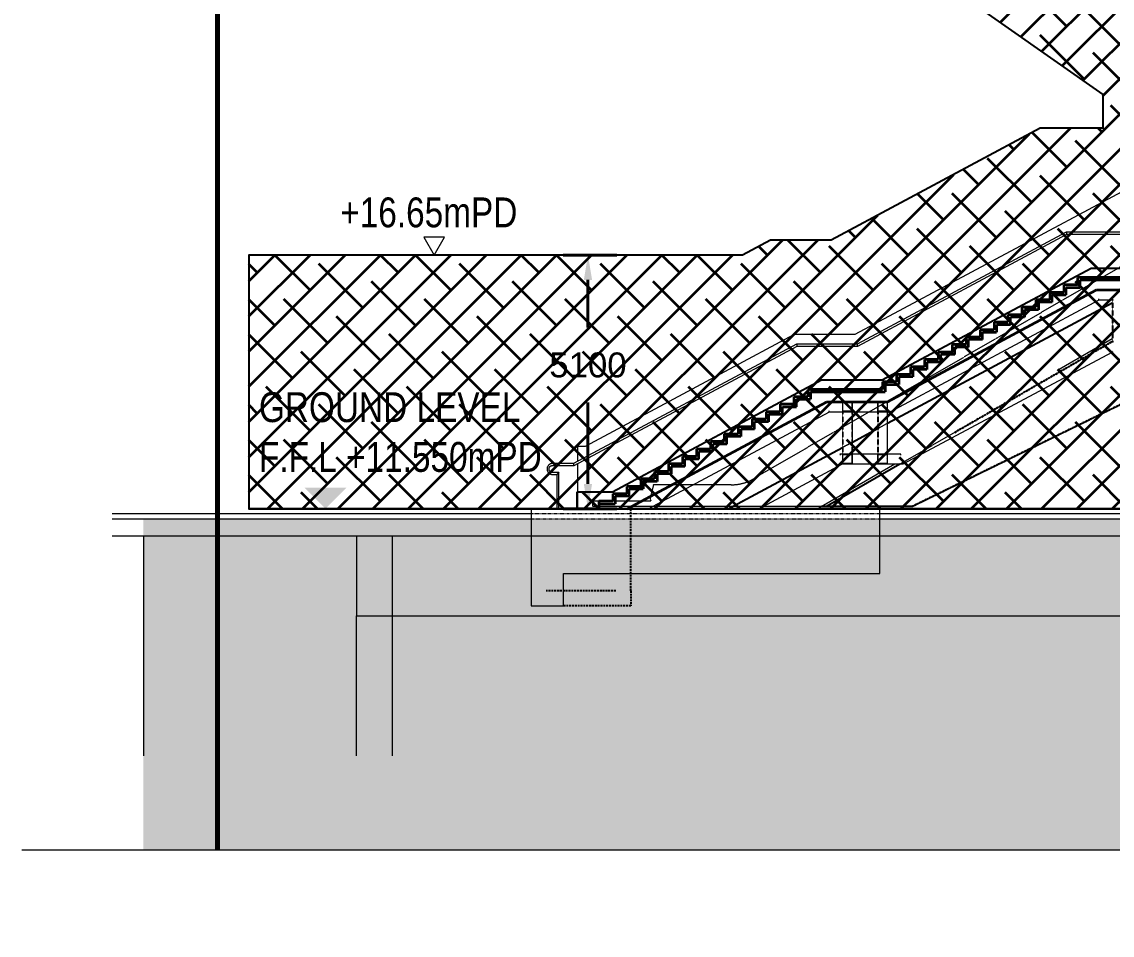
# Model space of a CAD drawing. Header units: millimetres. Extents: x 50357 to 985146, y 723188 to 1803594.
# Drawn here: x 839908 to 861817, y 801623 to 819984 of the extents above; entities that cross this region are included whole.
import ezdxf
from ezdxf.enums import TextEntityAlignment as Align

# ---------------------------------------------------------------- set-up
doc = ezdxf.new("R2010")
doc.units = ezdxf.units.MM
doc.header["$LTSCALE"] = 3
doc.header["$MEASUREMENT"] = 0
for name, pattern in [('Dash', [6.35, 3.175, -3.175]), ('DASHED', [19.05, 12.7, -6.35]), ('DGN Style 4', [0.028841, 0.01442, -0.00721, 0, -0.00721]), ('HIDDEN', [0.375, 0.25, -0.125]), ('Member Hidden', [4.5, 2.5, -2])]:
    doc.linetypes.add(name, pattern=pattern)
doc.layers.get('Defpoints').update_dxf_attribs({"color": 32})
for name, color, linetype, lineweight in [('-Dim', 7, 'Continuous', 40), ('01-txt', 7, 'Continuous', 25), ('A-Z51-T-Level', 7, 'Continuous', 30), ('DW-TITLE', 7, 'Continuous', 0), ('Hatch (CARR)', 8, 'Continuous', 35)]:
    doc.layers.add(name, color=color, linetype=linetype, lineweight=lineweight)
for name, color, linetype, lineweight, true_color in [('-Surrender Hatch in Pink', 7, 'Continuous', 40, 0xffc2c2), ('-Surrender line', 7, 'Continuous', 40, 0xff7575), ('A-FLOR-HRAL', 7, 'Continuous', 13, 0x6e6e6e), ('A-FLOR-PATT', 7, 'Continuous', 13, 0x6e6e6e), ('ADS060', 7, 'Continuous', 35, 0x6e6e6e), ('ADS280__', 7, 'Continuous', 13, 0x6e6e6e), ('ADS280_B', 7, 'Member Hidden', 13, 0x6e6e6e), ('ADS280_BOther', 7, 'Continuous', 13, 0x6e6e6e), ('ADS280_BSteel', 7, 'Continuous', 13, 0x6e6e6e), ('ADS280_C', 7, 'Continuous', 25, 0x6e6e6e), ('ADS280_CSteel', 7, 'Continuous', 13, 0x6e6e6e), ('ADS280_CU', 7, 'HIDDEN', 13, 0x6e6e6e), ('ADS280_H', 7, 'Member Hidden', 13, 0x6e6e6e), ('ADS280_S', 7, 'Continuous', 13, 0x6e6e6e), ('I-WALL', 7, 'Continuous', 25, 0x6e6e6e), ('M-EQPM', 7, 'Continuous', 13, 0x6e6e6e), ('Q-SPCQ', 7, 'Continuous', 13, 0x6e6e6e)]:
    doc.layers.add(name, color=color, linetype=linetype, lineweight=lineweight, true_color=true_color)
doc.layers.add('00-TITLEBOX', color=7, linetype='Continuous')
doc.styles.get("Standard").update_dxf_attribs({"font": 'arial.ttf'})
doc.styles.add('Style-Arial', font='arial.ttf', dxfattribs={"width": 0.8, "height": 5})
doc.dimstyles.get("Standard").update_dxf_attribs({"dimtxt": 0.5, "dimasz": 0.5, "dimexe": 0.18, "dimexo": 0.0625, "dimgap": 0.09, "dimtad": 0, "dimtih": 1, "dimtoh": 1, "dimdec": 3, "dimzin": 0, "dimdsep": 46, "dimtxsty": 'Standard', "dimcen": 0.09, "dimclrd": 256, "dimclre": 256, "dimclrt": 256, "dimadec": 0, "dimazin": 0, "dimtfac": 1, "dimtdec": 3, "dimtofl": 0, "dimtmove": 0, "dimatfit": 3, "dimfxl": 1, "dimtolj": 1, "dimtzin": 0, "dimlwd": -1, "dimlwe": -1, "dimarcsym": 0})
pattern_1 = [(45, (162427.4, 13871), (-251.4472, 251.4472), []), (45, (162427.4, 14252), (-251.4472, 251.4472), [])]

# ---------------------------------------------------------------- blocks, each defined once
blk = doc.blocks.new('STR_COL_61X_8666X4500_IP9 - 8666X4500-27405-SEC A')
at = {"layer": 'ADS280__', "lineweight": 9}
for p, q in [((72316, 11000), (67313, 11000)), ((67313, 11000), (67313, 6584)), ((72316, 6584), (72316, 11000))]:
    blk.add_line(p, q, dxfattribs=at)
blk = doc.blocks.new('KONEGL-TravelMaster110_Escalator_Single_metric - TM110 - 101384-1810381-SEC A')
at = {"layer": 'Q-SPCQ'}
for p, q in [((96389, 19681), (98085, 19681)), ((87684, 15495), (91939, 17951)), ((86978, 15087), (87484, 15379)), ((85711, 14355), (86778, 14971)), ((80852, 11550), (82411, 12450))]:
    blk.add_line(p, q, dxfattribs=at)
blk = doc.blocks.new('HANDRAIL1 - HANDRAIL-3274031-SEC A')
at = {"layer": 'A-FLOR-HRAL'}
for p, q in [((91126, 20149), (81608, 15050)), ((85856, 17110), (81656, 14860)), ((87076, 17110), (85856, 17110)), ((81666, 14820), (85866, 17070)), ((85866, 17070), (87086, 17070)), ((80388, 15050), (76188, 12800)), ((81608, 15050), (80388, 15050)), ((80436, 14860), (75956, 12460)), ((75966, 12420), (80446, 14820)), ((81656, 14860), (80436, 14860)), ((80446, 14820), (81666, 14820)), ((76188, 12800), (76032, 12800)), ((76032, 12800), (76032, 12501)), ((75956, 12460), (75532, 12460)), ((75532, 12420), (75966, 12420)), ((75662, 12280), (75532, 12280)), ((75662, 11550), (75662, 12280)), ((76032, 12456), (76032, 11882)), ((75532, 12240), (75622, 12240)), ((75622, 12240), (75622, 11550))]:
    blk.add_line(p, q, dxfattribs=at)
at = {"layer": 'A-FLOR-HRAL', "flags": 128}
for points in [[(75532, 12460), (75528, 12460), (75523, 12460), (75519, 12459), (75515, 12459), (75510, 12458), (75506, 12457), (75502, 12456), (75498, 12454), (75493, 12453), (75489, 12451), (75485, 12450), (75481, 12448), (75478, 12445), (75474, 12443), (75470, 12441), (75467, 12438), (75463, 12436), (75460, 12433), (75456, 12430), (75453, 12427), (75450, 12423), (75447, 12420), (75445, 12417), (75442, 12413), (75440, 12409), (75437, 12406), (75435, 12402), (75433, 12398), (75431, 12394), (75430, 12390), (75428, 12386), (75427, 12382), (75426, 12377), (75425, 12373), (75424, 12369), (75423, 12364), (75423, 12360), (75422, 12356), (75422, 12351), (75422, 12347), (75422, 12342), (75423, 12338), (75423, 12334), (75424, 12329), (75425, 12325), (75426, 12321), (75427, 12317), (75429, 12312), (75430, 12308), (75432, 12304), (75434, 12300), (75436, 12296), (75438, 12293), (75441, 12289), (75443, 12285), (75446, 12282), (75449, 12278), (75452, 12275), (75455, 12272), (75458, 12269), (75461, 12266), (75465, 12263), (75468, 12261), (75472, 12258), (75476, 12256), (75479, 12254), (75483, 12252), (75487, 12250), (75491, 12248), (75495, 12246), (75500, 12245), (75504, 12244), (75508, 12243), (75512, 12242), (75517, 12241), (75521, 12241), (75525, 12240), (75530, 12240), (75532, 12240)], [(75532, 12280), (75529, 12280), (75527, 12280), (75524, 12281), (75521, 12281), (75518, 12281), (75516, 12282), (75513, 12283), (75510, 12284), (75508, 12284), (75505, 12286), (75502, 12287), (75500, 12288), (75497, 12289), (75495, 12291), (75493, 12292), (75490, 12294), (75488, 12296), (75486, 12297), (75484, 12299), (75482, 12301), (75480, 12303), (75478, 12305), (75477, 12308), (75475, 12310), (75473, 12312), (75472, 12315), (75470, 12317), (75469, 12320), (75468, 12322), (75467, 12325), (75466, 12327), (75465, 12330), (75464, 12333), (75464, 12335), (75463, 12338), (75463, 12341), (75462, 12344), (75462, 12346), (75462, 12349), (75462, 12352), (75462, 12355), (75463, 12358), (75463, 12360), (75463, 12363), (75464, 12366), (75465, 12369), (75466, 12371), (75466, 12374), (75467, 12377), (75469, 12379), (75470, 12382), (75471, 12384), (75473, 12387), (75474, 12389), (75476, 12391), (75477, 12393), (75479, 12396), (75481, 12398), (75483, 12400), (75485, 12402), (75487, 12403), (75489, 12405), (75491, 12407), (75494, 12408), (75496, 12410), (75499, 12411), (75501, 12413), (75504, 12414), (75506, 12415), (75509, 12416), (75511, 12417), (75514, 12418), (75517, 12418), (75520, 12419), (75522, 12419), (75525, 12420), (75528, 12420), (75531, 12420), (75532, 12420)]]:
    blk.add_lwpolyline(points, dxfattribs=at)
at = {"layer": 'A-FLOR-HRAL'}
for points, knots in [([(85856, 17110), (85856, 17110), (85856, 17109), (85857, 17104), (85858, 17100), (85859, 17095), (85861, 17090), (85862, 17085), (85863, 17080), (85864, 17076), (85865, 17071), (85866, 17070), (85866, 17070)], [-1, -1, -1, -1, -0.833333, -0.75, -0.666667, -0.583333, -0.5, -0.416667, -0.333333, -0.25, -0.166667, 0, 0, 0, 0]), ([(80436, 14860), (80436, 14860), (80436, 14859), (80437, 14854), (80438, 14850), (80439, 14845), (80441, 14840), (80442, 14835), (80443, 14830), (80444, 14826), (80445, 14821), (80446, 14820), (80446, 14820)], [-1, -1, -1, -1, -0.833333, -0.75, -0.666667, -0.583333, -0.5, -0.416667, -0.333333, -0.25, -0.166667, 0, 0, 0, 0]), ([(81666, 14820), (81666, 14820), (81665, 14821), (81664, 14826), (81663, 14830), (81662, 14835), (81661, 14840), (81659, 14845), (81658, 14850), (81657, 14854), (81656, 14858), (81656, 14860), (81656, 14860), (81656, 14860)], [0, 0, 0, 0, 0.166667, 0.25, 0.333333, 0.416667, 0.5, 0.583333, 0.666667, 0.75, 0.833333, 0.916667, 1, 1, 1, 1]), ([(75662, 12280), (75662, 12280), (75662, 12280), (75661, 12279), (75660, 12277), (75658, 12276), (75657, 12275), (75656, 12274), (75654, 12272), (75653, 12270), (75651, 12269), (75650, 12268), (75649, 12266), (75647, 12265), (75646, 12264), (75645, 12263), (75644, 12261), (75642, 12260), (75641, 12259), (75640, 12257), (75638, 12256), (75637, 12255), (75636, 12254), (75635, 12252), (75633, 12251), (75632, 12250), (75631, 12249), (75630, 12247), (75628, 12246), (75627, 12245), (75626, 12244), (75625, 12243), (75624, 12241), (75623, 12240), (75622, 12240), (75622, 12240)], [0, 0, 0, 0, 0.083333, 0.125, 0.166667, 0.208333, 0.229167, 0.25, 0.291667, 0.333333, 0.354167, 0.375, 0.395833, 0.416667, 0.4375, 0.458333, 0.479167, 0.5, 0.520833, 0.541667, 0.5625, 0.583333, 0.604167, 0.625, 0.645833, 0.666667, 0.6875, 0.708333, 0.75, 0.770833, 0.791667, 0.833333, 0.875, 0.916667, 1, 1, 1, 1]), ([(75966, 12420), (75966, 12420), (75965, 12421), (75964, 12426), (75963, 12430), (75962, 12435), (75961, 12440), (75959, 12445), (75958, 12450), (75957, 12454), (75956, 12458), (75956, 12460), (75956, 12460), (75956, 12460)], [0, 0, 0, 0, 0.166667, 0.25, 0.333333, 0.416667, 0.5, 0.583333, 0.666667, 0.75, 0.833333, 0.916667, 1, 1, 1, 1])]:
    blk.add_open_spline(points, degree=3, knots=knots, dxfattribs=at)
blk = doc.blocks.new('Mechanical Equipment 1 - Mechanical Equipment 1-3306942-SEC A')
at = {"layer": 'M-EQPM'}
for p, q in [((75106, 11550), (75106, 9600)), ((82106, 11550), (75106, 11550)), ((82106, 10250), (82106, 11550)), ((75756, 9600), (75756, 10250)), ((75756, 10250), (82106, 10250)), ((75106, 9600), (75756, 9600))]:
    blk.add_line(p, q, dxfattribs=at)
blk = doc.blocks.new('Staircase 01 Steel Beam - Staircase 01 Steel Beam-3332452-SEC A')
at = {"layer": 'ADS280_B', "linetype": 'Continuous'}
for p, q in [((93435, 18150), (97821, 20500)), ((97821, 20500), (98095, 20500)), ((98275, 20500), (98370, 20500)), ((98550, 20500), (98560, 20500)), ((87735, 15750), (92215, 18150)), ((92215, 18150), (92498, 18150)), ((92658, 18150), (93194, 18150)), ((93374, 18150), (93435, 18150)), ((82315, 13500), (86515, 15750)), ((86515, 15750), (86798, 15750)), ((86958, 15750), (87504, 15750)), ((87664, 15750), (87735, 15750)), ((77455, 11550), (81095, 13500)), ((81095, 13500), (81378, 13500)), ((81538, 13500), (82084, 13500)), ((82244, 13500), (82315, 13500))]:
    blk.add_line(p, q, dxfattribs=at)
for points, knots in [([(97776, 20680), (97776, 20682), (97775, 20685), (97773, 20690), (97772, 20694), (97771, 20699), (97771, 20700), (97771, 20700)], [0, 0, 0, 0, 0.166667, 0.333333, 0.5, 0.666667, 1, 1, 1, 1]), ([(97821, 20500), (97821, 20500), (97821, 20501), (97820, 20506), (97819, 20510), (97817, 20515), (97817, 20518), (97816, 20520)], [0.0000015, 0.0000015, 0.0000015, 0.0000015, 0.3333333, 0.5, 0.6666667, 0.8333333, 1, 1, 1, 1]), ([(92169, 18330), (92169, 18332), (92168, 18335), (92167, 18340), (92166, 18344), (92165, 18349), (92164, 18350), (92164, 18350)], [0, 0, 0, 0, 0.166667, 0.333333, 0.5, 0.666667, 1, 1, 1, 1]), ([(93389, 18330), (93389, 18332), (93388, 18335), (93387, 18340), (93386, 18344), (93385, 18349), (93384, 18350), (93384, 18350)], [0, 0, 0, 0, 0.166667, 0.333333, 0.5, 0.666667, 1, 1, 1, 1]), ([(92215, 18150), (92215, 18150), (92214, 18151), (92213, 18156), (92212, 18160), (92211, 18165), (92210, 18168), (92209, 18170)], [0.0000015, 0.0000015, 0.0000015, 0.0000015, 0.3333333, 0.5, 0.6666667, 0.8333333, 1, 1, 1, 1]), ([(93435, 18150), (93435, 18150), (93434, 18151), (93433, 18156), (93432, 18160), (93431, 18165), (93430, 18168), (93429, 18170)], [0.0000015, 0.0000015, 0.0000015, 0.0000015, 0.3333333, 0.5, 0.6666667, 0.8333333, 1, 1, 1, 1]), ([(86469, 15930), (86469, 15932), (86468, 15935), (86467, 15940), (86466, 15944), (86465, 15949), (86464, 15950), (86464, 15950)], [0, 0, 0, 0, 0.166667, 0.333333, 0.5, 0.666667, 1, 1, 1, 1]), ([(87689, 15930), (87689, 15932), (87688, 15935), (87687, 15940), (87686, 15944), (87685, 15949), (87684, 15950), (87684, 15950)], [0, 0, 0, 0, 0.166667, 0.333333, 0.5, 0.666667, 1, 1, 1, 1]), ([(86515, 15750), (86515, 15750), (86514, 15751), (86513, 15756), (86512, 15760), (86511, 15765), (86510, 15768), (86509, 15770)], [0.0000015, 0.0000015, 0.0000015, 0.0000015, 0.3333333, 0.5, 0.6666667, 0.8333333, 1, 1, 1, 1]), ([(87735, 15750), (87735, 15750), (87734, 15751), (87733, 15756), (87732, 15760), (87731, 15765), (87730, 15768), (87729, 15770)], [0.0000015, 0.0000015, 0.0000015, 0.0000015, 0.3333333, 0.5, 0.6666667, 0.8333333, 1, 1, 1, 1]), ([(81049, 13680), (81049, 13682), (81048, 13685), (81047, 13690), (81046, 13694), (81045, 13699), (81044, 13700), (81044, 13700)], [0, 0, 0, 0, 0.166667, 0.333333, 0.5, 0.666667, 1, 1, 1, 1]), ([(82269, 13680), (82269, 13682), (82268, 13685), (82267, 13690), (82266, 13694), (82265, 13699), (82264, 13700), (82264, 13700)], [0, 0, 0, 0, 0.166667, 0.333333, 0.5, 0.666667, 1, 1, 1, 1]), ([(81095, 13500), (81095, 13500), (81094, 13501), (81093, 13506), (81092, 13510), (81091, 13515), (81090, 13518), (81089, 13520)], [0.0000015, 0.0000015, 0.0000015, 0.0000015, 0.3333333, 0.5, 0.6666667, 0.8333333, 1, 1, 1, 1]), ([(82315, 13500), (82315, 13500), (82314, 13501), (82313, 13506), (82312, 13510), (82311, 13515), (82310, 13518), (82309, 13520)], [0.0000015, 0.0000015, 0.0000015, 0.0000015, 0.3333333, 0.5, 0.6666667, 0.8333333, 1, 1, 1, 1])]:
    blk.add_open_spline(points, degree=3, knots=knots, dxfattribs=at)
blk = doc.blocks.new('Staircase 01 Steel Beam Bottom - Staircase 01 Steel Beam Bottom-3334284-SEC A')
at = {"layer": 'ADS280_B', "linetype": 'Continuous'}
for p, q in [((98105, 19650), (98035, 19650)), ((98380, 19650), (98265, 19650)), ((98560, 19650), (98540, 19650)), ((93698, 17100), (98085, 19450)), ((98085, 19450), (98105, 19450)), ((98265, 19450), (98380, 19450)), ((98540, 19450), (98560, 19450)), ((92498, 17300), (92428, 17300)), ((92441, 17080), (92478, 17100)), ((92478, 17100), (92498, 17100)), ((93204, 17300), (92658, 17300)), ((92658, 17100), (93204, 17100)), ((93648, 17300), (93364, 17300)), ((93364, 17100), (93698, 17100)), ((87998, 14700), (92141, 16920)), ((91756, 16940), (91755, 16940)), ((86798, 14900), (86728, 14900)), ((87504, 14900), (86958, 14900)), ((87948, 14900), (87664, 14900)), ((82578, 12450), (86778, 14700)), ((86778, 14700), (86798, 14700)), ((86958, 14700), (87504, 14700)), ((87664, 14700), (87998, 14700)), ((81378, 12650), (81308, 12650)), ((82084, 12650), (81538, 12650)), ((82528, 12650), (82244, 12650)), ((79678, 11550), (81358, 12450)), ((81358, 12450), (81378, 12450)), ((81538, 12450), (82084, 12450)), ((82244, 12450), (82578, 12450))]:
    blk.add_line(p, q, dxfattribs=at)
for centre, start_param, end_param in [((98560, 19630), 4.724978, 6.283185), ((98560, 19470), 3.141593, 4.69971)]:
    blk.add_ellipse(centre, major_axis=(0, 20), ratio=0.000005, start_param=start_param, end_param=end_param, dxfattribs=at)
for points, knots in [([(98040, 19630), (98039, 19632), (98038, 19635), (98037, 19640), (98036, 19644), (98035, 19649), (98035, 19650), (98035, 19650)], [0, 0, 0, 0, 0.166667, 0.333333, 0.5, 0.666667, 1, 1, 1, 1]), ([(98085, 19450), (98085, 19450), (98084, 19451), (98083, 19456), (98082, 19460), (98081, 19465), (98080, 19468), (98080, 19470)], [0.0000015, 0.0000015, 0.0000015, 0.0000015, 0.3333333, 0.5, 0.6666667, 0.8333333, 1, 1, 1, 1]), ([(92433, 17280), (92432, 17282), (92432, 17285), (92430, 17290), (92429, 17294), (92428, 17299), (92428, 17300), (92428, 17300)], [0, 0, 0, 0, 0.166667, 0.333333, 0.5, 0.666667, 1, 1, 1, 1]), ([(92478, 17100), (92478, 17100), (92478, 17101), (92477, 17106), (92476, 17110), (92474, 17115), (92473, 17118), (92473, 17120)], [0.0000015, 0.0000015, 0.0000015, 0.0000015, 0.3333333, 0.5, 0.6666667, 0.8333333, 1, 1, 1, 1]), ([(93653, 17280), (93652, 17282), (93652, 17285), (93650, 17290), (93649, 17294), (93648, 17299), (93648, 17300), (93648, 17300)], [0, 0, 0, 0, 0.166667, 0.333333, 0.5, 0.666667, 1, 1, 1, 1]), ([(93698, 17100), (93698, 17100), (93698, 17101), (93697, 17106), (93696, 17110), (93694, 17115), (93693, 17118), (93693, 17120)], [0.0000015, 0.0000015, 0.0000015, 0.0000015, 0.3333333, 0.5, 0.6666667, 0.8333333, 1, 1, 1, 1]), ([(86733, 14880), (86732, 14882), (86732, 14885), (86730, 14890), (86729, 14894), (86728, 14899), (86728, 14900), (86728, 14900)], [0, 0, 0, 0, 0.166667, 0.333333, 0.5, 0.666667, 1, 1, 1, 1]), ([(87953, 14880), (87952, 14882), (87952, 14885), (87950, 14890), (87949, 14894), (87948, 14899), (87948, 14900), (87948, 14900)], [0, 0, 0, 0, 0.166667, 0.333333, 0.5, 0.666667, 1, 1, 1, 1]), ([(86778, 14700), (86778, 14700), (86778, 14701), (86777, 14706), (86776, 14710), (86774, 14715), (86773, 14718), (86773, 14720)], [0.0000015, 0.0000015, 0.0000015, 0.0000015, 0.3333333, 0.5, 0.6666667, 0.8333333, 1, 1, 1, 1]), ([(87998, 14700), (87998, 14700), (87998, 14701), (87997, 14706), (87996, 14710), (87994, 14715), (87993, 14718), (87993, 14720)], [0.0000015, 0.0000015, 0.0000015, 0.0000015, 0.3333333, 0.5, 0.6666667, 0.8333333, 1, 1, 1, 1]), ([(81308, 12650), (81308, 12650), (81308, 12649), (81309, 12644), (81310, 12640), (81312, 12635), (81312, 12632), (81313, 12630)], [-1, -1, -1, -1, -0.666667, -0.5, -0.333333, -0.166667, 0, 0, 0, 0]), ([(82533, 12630), (82532, 12632), (82532, 12635), (82530, 12640), (82529, 12644), (82528, 12649), (82528, 12650), (82528, 12650)], [0, 0, 0, 0, 0.166667, 0.333333, 0.5, 0.666667, 1, 1, 1, 1]), ([(81353, 12470), (81353, 12468), (81354, 12465), (81356, 12460), (81357, 12456), (81358, 12451), (81358, 12450), (81358, 12450)], [-1, -1, -1, -1, -0.8333333, -0.6666667, -0.5, -0.3333333, -0.0000015, -0.0000015, -0.0000015, -0.0000015]), ([(82578, 12450), (82578, 12450), (82578, 12451), (82577, 12456), (82576, 12460), (82574, 12465), (82573, 12468), (82573, 12470)], [0.0000015, 0.0000015, 0.0000015, 0.0000015, 0.3333333, 0.5, 0.6666667, 0.8333333, 1, 1, 1, 1])]:
    blk.add_open_spline(points, degree=3, knots=knots, dxfattribs=at)
blk = doc.blocks.new('Square Hollow Sections - SHS 200x200x10-V36-SEC A')
at = {"layer": 'ADS280_H', "linetype": 'Continuous'}
h = blk.add_hatch(dxfattribs=at)
h.set_pattern_fill('FP_1', color=256, style=0, pattern_type=2)
h.set_pattern_definition(pattern_1)
h.paths.add_polyline_path([(82084, 12450), (82244, 12450), (82258, 12456), (82264, 12470), (82264, 12630), (82258, 12644), (82244, 12650), (82084, 12650), (82070, 12644), (82064, 12630), (82064, 12470), (82070, 12456)], flags=0)
h.paths.add_polyline_path([(82084, 12460), (82077, 12463), (82074, 12470), (82074, 12630), (82077, 12637), (82084, 12640), (82244, 12640), (82251, 12637), (82254, 12630), (82254, 12470), (82251, 12463), (82244, 12460), (82196, 12460)], flags=0)
at = {"layer": 'ADS280_S'}
for p, q in [((82064, 12630), (82064, 12470)), ((82074, 12470), (82074, 12630)), ((82244, 12650), (82084, 12650)), ((82084, 12640), (82244, 12640)), ((82254, 12630), (82254, 12470)), ((82264, 12470), (82264, 12630)), ((82244, 12460), (82084, 12460)), ((82084, 12450), (82244, 12450))]:
    blk.add_line(p, q, dxfattribs=at)
for centre, radius, start, end in [((82084, 12630), 20, 90, 180), ((82084, 12630), 10, 90, 180), ((82244, 12630), 20, 0, 90), ((82244, 12630), 10, 0, 90), ((82084, 12470), 20, 180, 270), ((82084, 12470), 10, 180, 270), ((82244, 12470), 20, 270, 0), ((82244, 12470), 10, 270, 0)]:
    blk.add_arc(centre, radius, start, end, dxfattribs=at)
blk = doc.blocks.new('Square Hollow Sections - SHS 200x200x10-V37-SEC A')
at = {"layer": 'ADS280_S'}
for p, q in [((81358, 12630), (81358, 12470)), ((81368, 12470), (81368, 12630)), ((81538, 12650), (81378, 12650)), ((81378, 12640), (81538, 12640)), ((81548, 12630), (81548, 12470)), ((81558, 12470), (81558, 12630)), ((81538, 12460), (81378, 12460)), ((81378, 12450), (81538, 12450))]:
    blk.add_line(p, q, dxfattribs=at)
for centre, radius, start, end in [((81378, 12630), 20, 90, 180), ((81378, 12630), 10, 90, 180), ((81538, 12630), 20, 0, 90), ((81538, 12630), 10, 0, 90), ((81378, 12470), 20, 180, 270), ((81378, 12470), 10, 180, 270), ((81538, 12470), 20, 270, 360), ((81538, 12470), 10, 270, 360)]:
    blk.add_arc(centre, radius, start, end, dxfattribs=at)
blk = doc.blocks.new('Square Hollow Sections - SHS 200x200x10-V38-SEC A')
at = {"layer": 'ADS280_H', "linetype": 'Continuous'}
h = blk.add_hatch(dxfattribs=at)
h.set_pattern_fill('FP_1', color=256, style=0, pattern_type=2)
h.set_pattern_definition(pattern_1)
h.paths.add_polyline_path([(82244, 13500), (82258, 13506), (82264, 13520), (82264, 13680), (82258, 13694), (82244, 13700), (82084, 13700), (82070, 13694), (82064, 13680), (82064, 13520), (82070, 13506), (82084, 13500), (82196, 13500)], flags=0)
h.paths.add_polyline_path([(82084, 13510), (82077, 13513), (82074, 13520), (82074, 13680), (82077, 13687), (82084, 13690), (82244, 13690), (82251, 13687), (82254, 13680), (82254, 13520), (82251, 13513), (82244, 13510), (82196, 13510)], flags=0)
at = {"layer": 'ADS280_S'}
for p, q in [((82064, 13680), (82064, 13520)), ((82074, 13520), (82074, 13680)), ((82244, 13700), (82084, 13700)), ((82084, 13690), (82244, 13690)), ((82254, 13680), (82254, 13520)), ((82264, 13520), (82264, 13680)), ((82244, 13510), (82084, 13510)), ((82084, 13500), (82244, 13500))]:
    blk.add_line(p, q, dxfattribs=at)
for centre, radius, start, end in [((82084, 13680), 20, 90, 180), ((82084, 13680), 10, 90, 180), ((82244, 13680), 20, 0, 90), ((82244, 13680), 10, 0, 90), ((82084, 13520), 20, 180, 270), ((82084, 13520), 10, 180, 270), ((82244, 13520), 20, 270, 0), ((82244, 13520), 10, 270, 0)]:
    blk.add_arc(centre, radius, start, end, dxfattribs=at)
blk = doc.blocks.new('Square Hollow Sections - SHS 200x200x10-V39-SEC A')
at = {"layer": 'ADS280_H', "linetype": 'Continuous'}
h = blk.add_hatch(dxfattribs=at)
h.set_pattern_fill('FP_1', color=256, style=0, pattern_type=2)
h.set_pattern_definition(pattern_1)
h.paths.add_polyline_path([(81378, 13500), (81538, 13500), (81552, 13506), (81558, 13520), (81558, 13680), (81552, 13694), (81538, 13700), (81378, 13700), (81364, 13694), (81358, 13680), (81358, 13520), (81364, 13506)], flags=0)
h.paths.add_polyline_path([(81378, 13510), (81371, 13513), (81368, 13520), (81368, 13680), (81371, 13687), (81378, 13690), (81538, 13690), (81545, 13687), (81548, 13680), (81548, 13520), (81545, 13513), (81538, 13510)], flags=0)
at = {"layer": 'ADS280_S'}
for p, q in [((81358, 13680), (81358, 13520)), ((81368, 13520), (81368, 13680)), ((81538, 13700), (81378, 13700)), ((81378, 13690), (81538, 13690)), ((81548, 13680), (81548, 13520)), ((81558, 13520), (81558, 13680)), ((81538, 13510), (81378, 13510)), ((81378, 13500), (81538, 13500))]:
    blk.add_line(p, q, dxfattribs=at)
for centre, radius, start, end in [((81378, 13680), 20, 90, 180), ((81378, 13680), 10, 90, 180), ((81538, 13680), 20, 0, 90), ((81538, 13680), 10, 0, 90), ((81378, 13520), 20, 180, 270), ((81378, 13520), 10, 180, 270), ((81538, 13520), 20, 270, 360), ((81538, 13520), 10, 270, 360)]:
    blk.add_arc(centre, radius, start, end, dxfattribs=at)
blk = doc.blocks.new('Square Hollow Sections-Column - SHS200x200x10-3337073-SEC A')
at = {"layer": 'ADS280_C', "lineweight": 13}
for p, q in [((81378, 13500), (81368, 13500)), ((81548, 13500), (81538, 13500)), ((81558, 12650), (81558, 13500))]:
    blk.add_line(p, q, dxfattribs=at)
at = {"layer": 'ADS280_CU'}
for p, q in [((81358, 13500), (81358, 12650)), ((81368, 13500), (81368, 12650)), ((81548, 13500), (81548, 12650))]:
    blk.add_line(p, q, dxfattribs=at)
blk = doc.blocks.new('Square Hollow Sections-Column - SHS200x200x10-V45-SEC A')
at = {"layer": 'ADS280_C', "lineweight": 13}
for p, q in [((82084, 13500), (82074, 13500)), ((82254, 13500), (82244, 13500)), ((82264, 12650), (82264, 13500))]:
    blk.add_line(p, q, dxfattribs=at)
at = {"layer": 'ADS280_CU'}
for p, q in [((82064, 13500), (82064, 12650)), ((82074, 13500), (82074, 12650)), ((82254, 13500), (82254, 12650))]:
    blk.add_line(p, q, dxfattribs=at)
blk = doc.blocks.new('Square Hollow Sections-Column - SHS200x200x10-V46-SEC A')
at = {"layer": 'ADS280_C', "lineweight": 13}
for p, q in [((86798, 15750), (86788, 15750)), ((86968, 15750), (86958, 15750)), ((86978, 14900), (86978, 15750))]:
    blk.add_line(p, q, dxfattribs=at)
at = {"layer": 'ADS280_CU'}
for p, q in [((86778, 15750), (86778, 14900)), ((86788, 15750), (86788, 14900)), ((86968, 15750), (86968, 14900))]:
    blk.add_line(p, q, dxfattribs=at)
blk = doc.blocks.new('SUMP PIT L02 - SUMP PIT L02-3490829-SEC A')
at = {"layer": 'ADS280_H', "linetype": 'DASHED', "lineweight": 25}
for p, q in [((77106, 9900), (77106, 11550)), ((76806, 9900), (75406, 9900))]:
    blk.add_line(p, q, dxfattribs=at)
blk = doc.blocks.new('*D344')
at = {"layer": '-Dim', "transparency": 16777216}
for p, q in [((851862, 815295), (850784, 815295)), ((851284, 814795), (851284, 813839)), ((851284, 810695), (851284, 812328)), ((851862, 810195), (850784, 810195))]:
    blk.add_line(p, q, dxfattribs=at)
for points in [[(851201, 814795), (851367, 814795), (851284, 815295)], [(851201, 810695), (851367, 810695), (851284, 810195)]]:
    blk.add_solid(points, dxfattribs=at)
at = {"layer": 'Defpoints', "color": 0, "transparency": 16777216}
for p in [(851284, 815295), (851862, 815295), (851862, 810195)]:
    blk.add_point(p, dxfattribs=at)
at = {"layer": '-Dim', "transparency": 16777216, "insert": (851284, 813083), "char_height": 500, "attachment_point": 5}
blk.add_mtext('\\A1;5100', dxfattribs=at)

msp = doc.modelspace()

# ---------------------------------------------------------------- hatches: boundary and pattern name
at = {"layer": 'A-FLOR-PATT'}
h = msp.add_hatch(dxfattribs=at)
h.set_pattern_fill('FP_1', color=256, style=0, pattern_type=2)
h.set_pattern_definition([(45, (937466.83, 812515.94), (-251.4472, 251.4472), []), (45, (937466.83, 812896.94), (-251.4472, 251.4472), [])])
h.paths.add_polyline_path([(857808.4552, 810243.4457), (875223.4483, 818769.936), (875220.4483, 818771.4671), (857808.4552, 810246.4457)], flags=0)
at = {"layer": 'ADS060', "lineweight": 13}
h = msp.add_hatch(dxfattribs=at)
h.set_pattern_fill('AR-CONC', color=256, scale=100, style=0)
h.set_pattern_definition([(50, (0, 0), (717.26018, -62.75213), [75, -825]), (355, (0, 0), (-138.75133, 752.19213), [60, -660]), (100.451444, (59.8, -5.2), (578.50885, 689.44), [63.7402, -701.1421]), (46.1842, (0, 200), (1067.2413, -165.5193), [112.5, -1237.5]), (96.63564, (88.9, 186.2), (934.66195, 974.1186), [95.6103, -1051.7138]), (351.18416, (0, 200), (934.6619, 974.1186), [90, -990]), (21, (100, 150), (596.90705, -402.6189), [75, -825]), (326, (100, 150), (243.31533, 725.15005), [60, -660]), (71.451445, (149.74, 116.45), (840.22238, 322.53115), [63.7402, -701.1421]), (37.5, (0, 0), (12.159855, 332.893854), [0, -652, 0, -670, 0, -662.5]), (7.5, (0, 0), (263.06954, 394.41171), [0, -382, 0, -637, 0, -252.5]), (327.5, (-223, 0), (533.822436, -22.55487), [0, -250, 0, -780, 0, -1035]), (317.5, (-323, 0), (583.18617, 100.10498), [0, -325, 0, -518, 0, -735])])
h.paths.add_polyline_path([(842352.4202, 809994.936), (868427.2457, 809994.936), (868434.0408, 803340.6069), (842352.4202, 803340.6069)])
at = {"layer": 'Hatch (CARR)'}
h = msp.add_hatch(dxfattribs=at)
h.set_pattern_fill('ANSI38', color=256, scale=4000)
edge = h.paths.add_edge_path()
edge.add_arc((901797.5377, 767882.7787), 65692.9869, 89.447631451, 111.454694143)
edge.add_line((877769.3162, 829023.7069), (843903.652, 829356.155))
edge.add_line((843903.652, 829356.155), (843838.7661, 822738.7897))
edge.add_line((843838.7661, 822738.7897), (855789.2784, 822621.4755))
edge.add_line((855789.2784, 822621.4755), (861630.5158, 818523.1211))
edge.add_line((861630.5158, 818523.1211), (861630.4904, 817844.936))
edge.add_line((861630.4904, 817844.936), (860370.6117, 817844.936))
edge.add_line((860370.6117, 817844.936), (856170.6117, 815594.936))
edge.add_line((856170.6117, 815594.936), (854950.6117, 815594.936))
edge.add_line((854950.6117, 815594.936), (854390.6117, 815294.936))
edge.add_line((854390.6117, 815294.936), (844469.3201, 815294.936))
edge.add_line((844469.3201, 815294.936), (844469.3201, 810194.936))
edge.add_line((844469.3201, 810194.936), (868430.8636, 810194.936))
edge.add_line((868430.8636, 810194.936), (868430.8636, 812102.6672))
edge.add_line((868430.8636, 812102.6672), (875730.6511, 815683.6405))
edge.add_line((875730.6511, 815683.6405), (902430.851, 815683.6405))
edge.add_line((902430.851, 815683.6405), (902430.851, 833572.7128))

# ---------------------------------------------------------------- linework, layer by layer
at = {"layer": '-Dim', "lineweight": 30}
msp.add_line((844469.3201, 810194.936), (868430.8636, 810194.936), dxfattribs=at)
at = {"layer": '-Surrender Hatch in Pink', "const_width": 0.5}
msp.add_lwpolyline([(843838.7661, 822738.7897), (855789.2784, 822621.4755), (861630.5158, 818523.1211), (861630.5158, 817844.936), (860370.6117, 817844.936), (856170.6117, 815594.936), (854950.6117, 815594.936), (854390.6117, 815294.936), (844469.3201, 815294.936), (844469.3201, 810194.936), (868430.8636, 810194.936), (868430.8636, 812102.6672), (875730.6511, 815683.6405), (893795.4552, 815683.6405), (893795.4551, 803340.6069), (873870.0782, 803340.6069), (873245.0782, 805057.7803), (871995.0782, 801623.4335), (871370.0782, 803340.6069), (843838.7661, 803340.6069), (843838.7661, 837401.5296)], dxfattribs=at)
at = {"layer": '-Surrender line', "linetype": 'DASHED', "const_width": 100}
msp.add_lwpolyline([(843838.7661, 837401.5296), (843838.7661, 803340.6069)], dxfattribs=at)
at = {"layer": '00-TITLEBOX'}
msp.add_lwpolyline([(902430.851, 833572.7128, 0.0963201508), (877769.3162, 829023.7069), (843903.652, 829356.155), (843838.7661, 822738.7897), (855789.2784, 822621.4755), (861630.5158, 818523.1211), (861630.4904, 817844.936), (860370.6117, 817844.936), (856170.6117, 815594.936), (854950.6117, 815594.936), (854390.6117, 815294.936), (844469.3201, 815294.936), (844469.3201, 810194.936), (868430.8636, 810194.936), (868430.8636, 812102.6672), (875730.6511, 815683.6405), (902430.851, 815683.6405)], format="xyb", close=True, dxfattribs=at)
at = {"layer": '01-txt', "lineweight": 20}
msp.add_lwpolyline([(848194.8269, 815294.936), (848402.673, 815654.936), (847986.9808, 815654.936)], close=True, dxfattribs=at)
at = {"layer": 'A-Z51-T-Level', "color": 7, "linetype": 'DGN Style 4', "lineweight": 13, "extrusion": (0, 0, -1)}
msp.add_solid([(-845589.1303, 810618.936), (-846011.1303, 810194.936), (-846433.1303, 810618.936)], dxfattribs=at)
at = {"layer": 'ADS280__'}
for p, q in [((867180.8661, 814831.5417), (857808.4552, 810241.936)), ((861794.8098, 813544.9368), (861817.4862, 813558.0305)), ((856079.6552, 810241.936), (856079.6552, 810244.936)), ((857808.4552, 810244.936), (856079.6552, 810244.936)), ((856079.6552, 810241.936), (857808.4552, 810241.936)), ((857808.4552, 810241.936), (857808.4552, 810243.4457))]:
    msp.add_line(p, q, dxfattribs=at)
at = {"layer": 'ADS280_CU', "linetype": 'Member Hidden'}
for p, q in [((870203.3467, 819804.4061), (854697.6696, 810851.0447)), ((854094.5608, 810194.936), (861669.3638, 814258.1112)), ((857551.7246, 811094.9617), (861794.5559, 813544.912)), ((857103.7936, 811807.4686), (857303.7062, 811914.7724)), ((856397.5301, 811428.3791), (856597.7204, 811535.832)), ((852599.1619, 810677.336), (852532.1619, 810398.936)), ((854160.4401, 810677.336), (852599.1619, 810677.336)), ((851071.6408, 810527.1269), (851071.6408, 810194.936)), ((851503.5141, 810344.936), (851377.86, 810344.936)), ((851377.86, 810344.936), (851377.86, 810244.936)), ((851377.86, 810244.936), (855978.1335, 810244.936)), ((852549.9619, 810344.936), (851783.6134, 810344.936)), ((852532.1619, 810398.936), (852549.9619, 810344.936))]:
    msp.add_line(p, q, dxfattribs=at)
msp.add_arc((854160.4401, 811594.936), 917.6, 270, 305.83637281, dxfattribs=at)
at = {"layer": 'ADS280_H', "linetype": 'DASHED', "lineweight": 25}
for p, q in [((869989.1413, 816209.736), (857808.4552, 810244.936)), ((858653.344, 811731.0157), (861794.7669, 813544.912)), ((852145.4552, 808544.936), (852145.4552, 808244.936)), ((852145.4552, 808244.936), (850795.5049, 808244.936))]:
    msp.add_line(p, q, dxfattribs=at)
at = {"layer": 'ADS280_H', "linetype": 'Dash'}
for p, q in [((857145.4056, 810094.936), (850145.5049, 810094.936)), ((850145.5049, 809994.936), (857145.4056, 809994.936))]:
    msp.add_line(p, q, dxfattribs=at)
at = {"layer": 'ADS280_H'}
for p, q in [((846635.2337, 809644.936), (846635.2337, 808044.936)), ((857145.4056, 809644.936), (850145.5049, 809644.936))]:
    msp.add_line(p, q, dxfattribs=at)
at = {"layer": 'ADS280_S', "lineweight": 35}
for p, q in [((862623.5638, 814844.936), (861123.5638, 814844.936)), ((861123.5638, 814844.936), (861123.5638, 814694.936)), ((861123.5638, 814694.936), (860843.5638, 814694.936)), ((860843.5638, 814694.936), (860843.5638, 814544.936)), ((860893.5638, 814494.936), (860893.5638, 814644.936)), ((860893.5638, 814644.936), (861173.5638, 814644.936)), ((861173.5638, 814644.936), (861173.5638, 814794.936)), ((861173.5638, 814794.936), (862673.5638, 814794.936)), ((861403.5638, 814541.2591), (861503.7606, 814594.936)), ((861503.7606, 814594.936), (862723.7606, 814594.936)), ((857303.7606, 812344.936), (861403.5638, 814541.2591)), ((860563.5638, 814394.936), (860283.5638, 814394.936)), ((860283.5638, 814394.936), (860283.5638, 814244.936)), ((860843.5638, 814544.936), (860563.5638, 814544.936)), ((860563.5638, 814544.936), (860563.5638, 814394.936)), ((860613.5638, 814344.936), (860613.5638, 814494.936)), ((860613.5638, 814494.936), (860893.5638, 814494.936)), ((860283.5638, 814244.936), (860003.5638, 814244.936)), ((860003.5638, 814244.936), (860003.5638, 814094.936)), ((860333.5638, 814194.936), (860053.5638, 814194.936)), ((860053.5638, 814194.936), (860053.5638, 814044.936)), ((860613.5638, 814344.936), (860333.5638, 814344.936)), ((860333.5638, 814344.936), (860333.5638, 814194.936)), ((859723.5638, 813944.936), (859443.5638, 813944.936)), ((859443.5638, 813944.936), (859443.5638, 813794.936)), ((860003.5638, 814094.936), (859723.5638, 814094.936)), ((859723.5638, 814094.936), (859723.5638, 813944.936)), ((860053.5638, 814044.936), (859773.5638, 814044.936)), ((859773.5638, 813894.936), (859773.5638, 814044.936)), ((859443.5638, 813794.936), (859163.5638, 813794.936)), ((859163.5638, 813794.936), (859163.5638, 813644.936)), ((859213.5638, 813594.936), (859213.5638, 813744.936)), ((859213.5638, 813744.936), (859493.5638, 813744.936)), ((859773.5638, 813894.936), (859493.5638, 813894.936)), ((859493.5638, 813894.936), (859493.5638, 813744.936)), ((859163.5638, 813644.936), (858883.5638, 813644.936)), ((858883.5638, 813644.936), (858883.5638, 813494.936)), ((859213.5638, 813594.936), (858933.5638, 813594.936)), ((858933.5638, 813444.936), (858933.5638, 813594.936)), ((858603.5638, 813344.936), (858323.5638, 813344.936)), ((858323.5638, 813344.936), (858323.5638, 813194.936)), ((858653.5638, 813294.936), (858373.5638, 813294.936)), ((858373.5638, 813144.936), (858373.5638, 813294.936)), ((858883.5638, 813494.936), (858603.5638, 813494.936)), ((858603.5638, 813494.936), (858603.5638, 813344.936)), ((858933.5638, 813444.936), (858653.5638, 813444.936)), ((858653.5638, 813294.936), (858653.5638, 813444.936)), ((858323.5638, 813194.936), (858043.5638, 813194.936)), ((858043.5638, 813194.936), (858043.5638, 813044.936)), ((858373.5638, 813144.936), (858093.5638, 813144.936)), ((858093.5638, 813144.936), (858093.5638, 812994.936)), ((857763.5638, 812894.936), (857483.5638, 812894.936)), ((857483.5638, 812894.936), (857483.5638, 812744.936)), ((857813.5638, 812844.936), (857533.5638, 812844.936)), ((857533.5638, 812844.936), (857533.5638, 812694.936)), ((858043.5638, 813044.936), (857763.5638, 813044.936)), ((857763.5638, 813044.936), (857763.5638, 812894.936)), ((858093.5638, 812994.936), (857813.5638, 812994.936)), ((857813.5638, 812994.936), (857813.5638, 812844.936)), ((857483.5638, 812744.936), (857203.5638, 812744.936)), ((857203.5638, 812744.936), (857203.5638, 812594.936)), ((857253.5638, 812694.936), (857253.5638, 812544.936)), ((857253.5638, 812694.936), (857533.5638, 812694.936)), ((855703.5638, 812444.936), (855423.5638, 812444.936)), ((855423.5638, 812444.936), (855423.5638, 812294.936)), ((857203.5638, 812594.936), (855703.5638, 812594.936)), ((855703.5638, 812594.936), (855703.5638, 812444.936)), ((855753.5638, 812544.936), (855753.5638, 812394.936)), ((855753.5638, 812544.936), (857253.5638, 812544.936)), ((852070.4272, 810194.936), (855983.5638, 812291.2591)), ((855423.5638, 812294.936), (855143.5638, 812294.936)), ((855143.5638, 812294.936), (855143.5638, 812144.936)), ((855193.5638, 812094.936), (855193.5638, 812244.936)), ((855193.5638, 812244.936), (855473.5638, 812244.936)), ((855473.5638, 812244.936), (855473.5638, 812394.936)), ((855473.5638, 812394.936), (855753.5638, 812394.936)), ((855983.5638, 812291.2591), (856083.7606, 812344.936)), ((856083.7606, 812344.936), (857303.7606, 812344.936)), ((854863.5638, 811994.936), (854583.5638, 811994.936)), ((854583.5638, 811994.936), (854583.5638, 811844.936)), ((855143.5638, 812144.936), (854863.5638, 812144.936)), ((854863.5638, 812144.936), (854863.5638, 811994.936)), ((854913.5638, 812094.936), (854913.5638, 811944.936)), ((854913.5638, 811944.936), (854913.5638, 812094.936)), ((854913.5638, 812094.936), (855193.5638, 812094.936)), ((854583.5638, 811844.936), (854303.5638, 811844.936)), ((854303.5638, 811844.936), (854303.5638, 811694.936)), ((854633.5638, 811794.936), (854353.5638, 811794.936)), ((854353.5638, 811794.936), (854353.5638, 811644.936)), ((854913.5638, 811944.936), (854633.5638, 811944.936)), ((854633.5638, 811794.936), (854633.5638, 811944.936)), ((854023.5638, 811544.936), (853743.5638, 811544.936)), ((853743.5638, 811544.936), (853743.5638, 811394.936)), ((854303.5638, 811694.936), (854023.5638, 811694.936)), ((854023.5638, 811694.936), (854023.5638, 811544.936)), ((854353.5638, 811644.936), (854073.5638, 811644.936)), ((854073.5638, 811494.936), (854073.5638, 811644.936)), ((853743.5638, 811394.936), (853463.5638, 811394.936)), ((853463.5638, 811394.936), (853463.5638, 811244.936)), ((853793.5638, 811344.936), (853513.5638, 811344.936)), ((853513.5638, 811194.936), (853513.5638, 811344.936)), ((854073.5638, 811494.936), (853793.5638, 811494.936)), ((853793.5638, 811344.936), (853793.5638, 811494.936)), ((853183.5638, 811094.936), (852903.5638, 811094.936)), ((852903.5638, 811094.936), (852903.5638, 810944.936)), ((853463.5638, 811244.936), (853183.5638, 811244.936)), ((853183.5638, 811244.936), (853183.5638, 811094.936)), ((853513.5638, 811194.936), (853233.5638, 811194.936)), ((853233.5638, 811044.936), (853233.5638, 811194.936)), ((852903.5638, 810944.936), (852623.5638, 810944.936)), ((852623.5638, 810944.936), (852623.5638, 810794.936)), ((852953.5638, 810894.936), (852673.5638, 810894.936)), ((852673.5638, 810894.936), (852673.5638, 810744.936)), ((853233.5638, 811044.936), (852953.5638, 811044.936)), ((852953.5638, 811044.936), (852953.5638, 810894.936)), ((852623.5638, 810794.936), (852343.5638, 810794.936)), ((852343.5638, 810794.936), (852343.5638, 810644.936)), ((852673.5638, 810744.936), (852393.5638, 810744.936)), ((852393.5638, 810744.936), (852393.5638, 810594.936)), ((852063.5638, 810494.936), (851783.5638, 810494.936)), ((851783.5638, 810494.936), (851783.5638, 810344.936)), ((852113.5638, 810444.936), (851833.5638, 810444.936)), ((851833.5638, 810444.936), (851833.5638, 810294.936)), ((852343.5638, 810644.936), (852063.5638, 810644.936)), ((852063.5638, 810644.936), (852063.5638, 810494.936)), ((852113.5638, 810444.936), (852113.5638, 810594.936)), ((852113.5638, 810594.936), (852393.5638, 810594.936)), ((851503.5638, 810344.936), (851503.5638, 810194.936)), ((851783.5638, 810344.936), (851503.5638, 810344.936)), ((851503.5638, 810294.936), (851833.5638, 810294.936))]:
    msp.add_line(p, q, dxfattribs=at)
at = {"layer": 'ADS280_S'}
for p, q in [((857808.4552, 810246.4457), (857808.4552, 810243.4457)), ((850145.4552, 809644.936), (841725.624, 809644.936)), ((867389.27, 809644.936), (857145.4552, 809644.936)), ((846635.2337, 805228.6784), (846635.2337, 808044.936)), ((846635.2337, 808044.936), (864430.8636, 808044.936))]:
    msp.add_line(p, q, dxfattribs=at)
at = {"layer": 'ADS280_S', "lineweight": 9}
for p, q in [((850145.4552, 810094.936), (841725.624, 810094.936)), ((841725.624, 809994.936), (850145.4552, 809994.936)), ((867389.27, 810094.936), (857145.4552, 810094.936)), ((857145.4552, 809994.936), (867389.27, 809994.936))]:
    msp.add_line(p, q, dxfattribs=at)
at = {"layer": 'ADS280_S', "flags": 128}
for points in [[(875220.4483, 818771.4671), (857808.4552, 810246.4457)], [(857808.4552, 810243.4457), (875223.4483, 818769.936)]]:
    msp.add_lwpolyline(points, dxfattribs=at)
at = {"layer": 'DW-TITLE', "ltscale": 2, "flags": 128}
msp.add_lwpolyline([(839908.0359, 803340.6069), (871370.0782, 803340.6069), (871995.0782, 801623.4335), (873245.0782, 805057.7803), (873870.0782, 803340.6069), (905248.2725, 803340.6069)], dxfattribs=at)
at = {"layer": 'I-WALL'}
for p, q in [((861395.2758, 815027.125), (857195.2758, 812777.125)), ((862615.2758, 815027.125), (861395.2758, 815027.125)), ((857303.7499, 811914.7959), (861817.5747, 814337.6077)), ((861794.5989, 813544.9368), (861817.4862, 813558.1527)), ((855975.2758, 812777.125), (851775.2758, 810527.125)), ((857195.2758, 812777.125), (855975.2758, 812777.125)), ((856597.7641, 811535.8554), (857103.7499, 811807.4451)), ((854099.5611, 810194.936), (856397.4864, 811428.3557)), ((856079.6476, 810244.936), (857551.6816, 811094.9368)), ((851775.2758, 810527.125), (851061.6408, 810527.125)), ((851061.6408, 810527.125), (851061.6408, 810194.936)), ((855978.1831, 810244.936), (856079.6476, 810244.936))]:
    msp.add_line(p, q, dxfattribs=at)

# ---------------------------------------------------------------- block references
at = {"linetype": 'Dash', "lineweight": 13}
msp.add_blockref('STR_COL_61X_8666X4500_IP9 - 8666X4500-27405-SEC A', (775039.4296, 798644.936), dxfattribs=at)
at = {"layer": 'A-FLOR-HRAL'}
msp.add_blockref('HANDRAIL1 - HANDRAIL-3274031-SEC A', (775039.4296, 798644.936), dxfattribs=at)
at = {"layer": 'ADS280__', "linetype": 'DASHED', "lineweight": 25}
msp.add_blockref('SUMP PIT L02 - SUMP PIT L02-3490829-SEC A', (775039.4296, 798644.936), dxfattribs=at)
at = {"layer": 'ADS280_BOther'}
for name in ['Staircase 01 Steel Beam - Staircase 01 Steel Beam-3332452-SEC A', 'Staircase 01 Steel Beam Bottom - Staircase 01 Steel Beam Bottom-3334284-SEC A']:
    msp.add_blockref(name, (775039.4296, 798644.936), dxfattribs=at)
at = {"layer": 'ADS280_BSteel', "linetype": 'Member Hidden'}
for name in ['Square Hollow Sections - SHS 200x200x10-V39-SEC A', 'Square Hollow Sections - SHS 200x200x10-V38-SEC A', 'Square Hollow Sections - SHS 200x200x10-V37-SEC A', 'Square Hollow Sections - SHS 200x200x10-V36-SEC A']:
    msp.add_blockref(name, (775039.4296, 798644.936), dxfattribs=at)
at = {"layer": 'ADS280_CSteel', "linetype": 'HIDDEN'}
for name in ['Square Hollow Sections-Column - SHS200x200x10-V46-SEC A', 'Square Hollow Sections-Column - SHS200x200x10-3337073-SEC A', 'Square Hollow Sections-Column - SHS200x200x10-V45-SEC A']:
    msp.add_blockref(name, (775039.4296, 798644.936), dxfattribs=at)
at = {"layer": 'M-EQPM'}
msp.add_blockref('Mechanical Equipment 1 - Mechanical Equipment 1-3306942-SEC A', (775039.4296, 798644.936), dxfattribs=at)
at = {"layer": 'Q-SPCQ'}
msp.add_blockref('KONEGL-TravelMaster110_Escalator_Single_metric - TM110 - 101384-1810381-SEC A', (775039.4296, 798644.936), dxfattribs=at)

# ---------------------------------------------------------------- texts
at = {"layer": '01-txt', "lineweight": 20, "style": 'Style-Arial', "width": 0.8}
msp.add_text('+16.65mPD', height=600, dxfattribs=at).set_placement((846306.0019, 816153.0633, 0), align=Align.MIDDLE_LEFT)
at = {"layer": '01-txt', "lineweight": 20, "insert": (844672.4074, 812537.1643), "char_height": 600, "width": 5738.693, "attachment_point": 1, "style": 'Style-Arial'}
msp.add_mtext('GROUND LEVEL F.F.L +11.550mPD', dxfattribs=at)

# ---------------------------------------------------------------- dimensions: what is measured, and where the dimension line sits
at = {"layer": '-Dim'}
dim = msp.add_linear_dim(base=(851283.9341, 815294.936), p1=(851861.6111, 810194.936), p2=(851861.6111, 815294.936), angle=90, dimstyle='Standard', override={"dimtxt": 500, "dimasz": 500, "dimexe": 500, "dimgap": 500, "dimtad": 1, "dimtoh": 0, "dimdec": 0}, dxfattribs=at)
dim.commit()
dim.dimension.update_dxf_attribs({"geometry": '*D344', "text_midpoint": (851283.9341, 813083.2506), "dimtype": 160})

doc.saveas('drawing.dxf')
